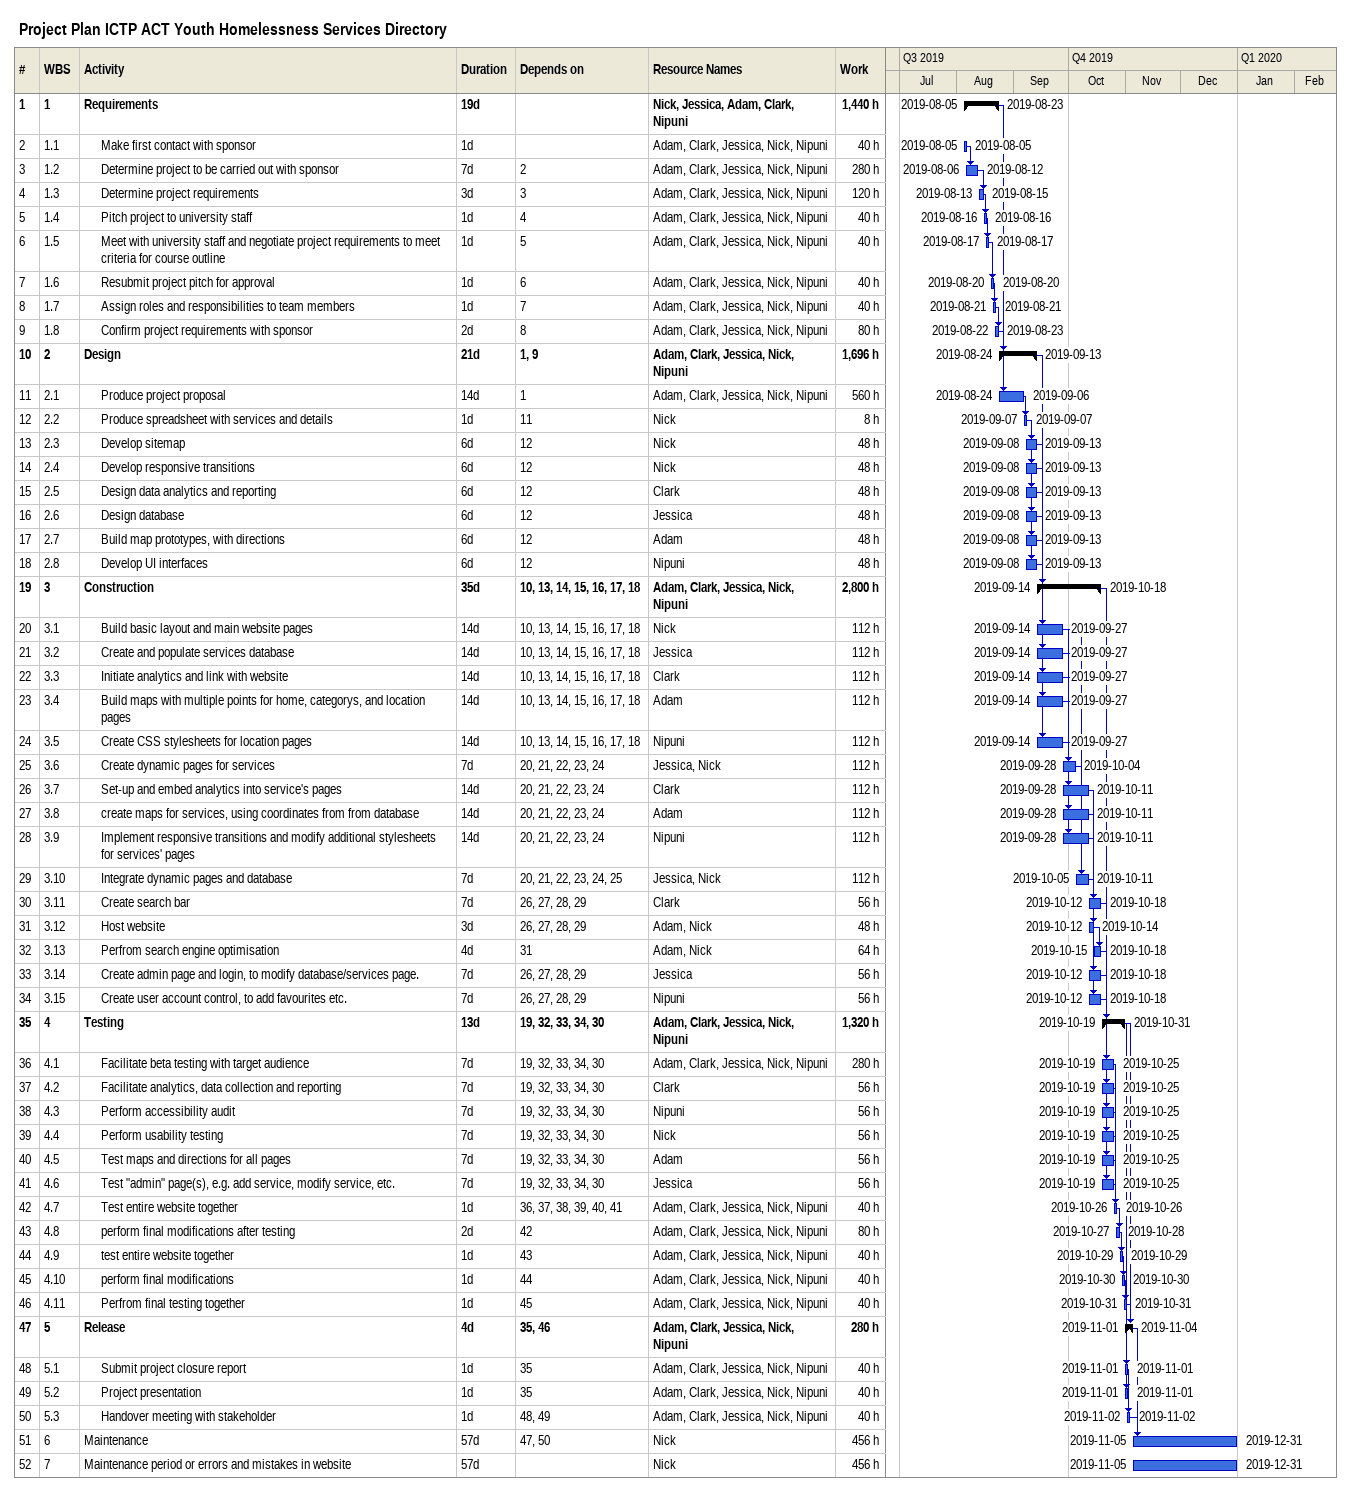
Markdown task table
Project Plan ICTP ACT Youth Homelessness Services Directory

| ID | WBS | Task | Duration | Start | Finish | Predecessors | Resources | Work (h) |
|---|---|---|---|---|---|---|---|---|
| 1 | 1 | **Requirements** | 19d | 2019-08-05 | 2019-08-23 |  | Nick, Jessica, Adam, Clark, Nipuni | 1440 |
| 2 | 1.1 | Make first contact with sponsor | 1d | 2019-08-05 | 2019-08-05 |  | Adam, Clark, Jessica, Nick, Nipuni | 40 |
| 3 | 1.2 | Determine project to be carried out with sponsor | 7d | 2019-08-06 | 2019-08-12 | 2 | Adam, Clark, Jessica, Nick, Nipuni | 280 |
| 4 | 1.3 | Determine project requirements | 3d | 2019-08-13 | 2019-08-15 | 3 | Adam, Clark, Jessica, Nick, Nipuni | 120 |
| 5 | 1.4 | Pitch project to university staff | 1d | 2019-08-16 | 2019-08-16 | 4 | Adam, Clark, Jessica, Nick, Nipuni | 40 |
| 6 | 1.5 | Meet with university staff and negotiate project requirements to meet criteria for course outline | 1d | 2019-08-17 | 2019-08-17 | 5 | Adam, Clark, Jessica, Nick, Nipuni | 40 |
| 7 | 1.6 | Resubmit project pitch for approval | 1d | 2019-08-20 | 2019-08-20 | 6 | Adam, Clark, Jessica, Nick, Nipuni | 40 |
| 8 | 1.7 | Assign roles and responsibilities to team members | 1d | 2019-08-21 | 2019-08-21 | 7 | Adam, Clark, Jessica, Nick, Nipuni | 40 |
| 9 | 1.8 | Confirm project requirements with sponsor | 2d | 2019-08-22 | 2019-08-23 | 8 | Adam, Clark, Jessica, Nick, Nipuni | 80 |
| 10 | 2 | **Design** | 21d | 2019-08-24 | 2019-09-13 | 1, 9 | Adam, Clark, Jessica, Nick, Nipuni | 1696 |
| 11 | 2.1 | Produce project proposal | 14d | 2019-08-24 | 2019-09-06 | 1 | Adam, Clark, Jessica, Nick, Nipuni | 560 |
| 12 | 2.2 | Produce spreadsheet with services and details | 1d | 2019-09-07 | 2019-09-07 | 11 | Nick | 8 |
| 13 | 2.3 | Develop sitemap | 6d | 2019-09-08 | 2019-09-13 | 12 | Nick | 48 |
| 14 | 2.4 | Develop responsive transitions | 6d | 2019-09-08 | 2019-09-13 | 12 | Nick | 48 |
| 15 | 2.5 | Design data analytics and reporting | 6d | 2019-09-08 | 2019-09-13 | 12 | Clark | 48 |
| 16 | 2.6 | Design database | 6d | 2019-09-08 | 2019-09-13 | 12 | Jessica | 48 |
| 17 | 2.7 | Build map prototypes, with directions | 6d | 2019-09-08 | 2019-09-13 | 12 | Adam | 48 |
| 18 | 2.8 | Develop UI interfaces | 6d | 2019-09-08 | 2019-09-13 | 12 | Nipuni | 48 |
| 19 | 3 | **Construction** | 35d | 2019-09-14 | 2019-10-18 | 10, 13, 14, 15, 16, 17, 18 | Adam, Clark, Jessica, Nick, Nipuni | 2800 |
| 20 | 3.1 | Build basic layout and main website pages | 14d | 2019-09-14 | 2019-09-27 | 10, 13, 14, 15, 16, 17, 18 | Nick | 112 |
| 21 | 3.2 | Create and populate services database | 14d | 2019-09-14 | 2019-09-27 | 10, 13, 14, 15, 16, 17, 18 | Jessica | 112 |
| 22 | 3.3 | Initiate analytics and link with website | 14d | 2019-09-14 | 2019-09-27 | 10, 13, 14, 15, 16, 17, 18 | Clark | 112 |
| 23 | 3.4 | Build maps with multiple points for home, categorys, and location pages | 14d | 2019-09-14 | 2019-09-27 | 10, 13, 14, 15, 16, 17, 18 | Adam | 112 |
| 24 | 3.5 | Create CSS stylesheets for location pages | 14d | 2019-09-14 | 2019-09-27 | 10, 13, 14, 15, 16, 17, 18 | Nipuni | 112 |
| 25 | 3.6 | Create dynamic pages for services | 7d | 2019-09-28 | 2019-10-04 | 20, 21, 22, 23, 24 | Jessica, Nick | 112 |
| 26 | 3.7 | Set-up and embed analytics into service's pages | 14d | 2019-09-28 | 2019-10-11 | 20, 21, 22, 23, 24 | Clark | 112 |
| 27 | 3.8 | create maps for services, using coordinates from from database | 14d | 2019-09-28 | 2019-10-11 | 20, 21, 22, 23, 24 | Adam | 112 |
| 28 | 3.9 | Implement responsive transitions and modify additional stylesheets for services' pages | 14d | 2019-09-28 | 2019-10-11 | 20, 21, 22, 23, 24 | Nipuni | 112 |
| 29 | 3.10 | Integrate dynamic pages and database | 7d | 2019-10-05 | 2019-10-11 | 20, 21, 22, 23, 24, 25 | Jessica, Nick | 112 |
| 30 | 3.11 | Create search bar | 7d | 2019-10-12 | 2019-10-18 | 26, 27, 28, 29 | Clark | 56 |
| 31 | 3.12 | Host website | 3d | 2019-10-12 | 2019-10-14 | 26, 27, 28, 29 | Adam, Nick | 48 |
| 32 | 3.13 | Perfrom search engine optimisation | 4d | 2019-10-15 | 2019-10-18 | 31 | Adam, Nick | 64 |
| 33 | 3.14 | Create admin page and login, to modify database/services page. | 7d | 2019-10-12 | 2019-10-18 | 26, 27, 28, 29 | Jessica | 56 |
| 34 | 3.15 | Create user account control, to add favourites etc. | 7d | 2019-10-12 | 2019-10-18 | 26, 27, 28, 29 | Nipuni | 56 |
| 35 | 4 | **Testing** | 13d | 2019-10-19 | 2019-10-31 | 19, 32, 33, 34, 30 | Adam, Clark, Jessica, Nick, Nipuni | 1320 |
| 36 | 4.1 | Facilitate beta testing with target audience | 7d | 2019-10-19 | 2019-10-25 | 19, 32, 33, 34, 30 | Adam, Clark, Jessica, Nick, Nipuni | 280 |
| 37 | 4.2 | Facilitate analytics, data collection and reporting | 7d | 2019-10-19 | 2019-10-25 | 19, 32, 33, 34, 30 | Clark | 56 |
| 38 | 4.3 | Perform accessibility audit | 7d | 2019-10-19 | 2019-10-25 | 19, 32, 33, 34, 30 | Nipuni | 56 |
| 39 | 4.4 | Perform usability testing | 7d | 2019-10-19 | 2019-10-25 | 19, 32, 33, 34, 30 | Nick | 56 |
| 40 | 4.5 | Test maps and directions for all pages | 7d | 2019-10-19 | 2019-10-25 | 19, 32, 33, 34, 30 | Adam | 56 |
| 41 | 4.6 | Test "admin" page(s), e.g. add service, modify service, etc. | 7d | 2019-10-19 | 2019-10-25 | 19, 32, 33, 34, 30 | Jessica | 56 |
| 42 | 4.7 | Test entire website together | 1d | 2019-10-26 | 2019-10-26 | 36, 37, 38, 39, 40, 41 | Adam, Clark, Jessica, Nick, Nipuni | 40 |
| 43 | 4.8 | perform final modifications after testing | 2d | 2019-10-27 | 2019-10-28 | 42 | Adam, Clark, Jessica, Nick, Nipuni | 80 |
| 44 | 4.9 | test entire website together | 1d | 2019-10-29 | 2019-10-29 | 43 | Adam, Clark, Jessica, Nick, Nipuni | 40 |
| 45 | 4.10 | perform final modifications | 1d | 2019-10-30 | 2019-10-30 | 44 | Adam, Clark, Jessica, Nick, Nipuni | 40 |
| 46 | 4.11 | Perfrom final testing together | 1d | 2019-10-31 | 2019-10-31 | 45 | Adam, Clark, Jessica, Nick, Nipuni | 40 |
| 47 | 5 | **Release** | 4d | 2019-11-01 | 2019-11-04 | 35, 46 | Adam, Clark, Jessica, Nick, Nipuni | 280 |
| 48 | 5.1 | Submit project closure report | 1d | 2019-11-01 | 2019-11-01 | 35 | Adam, Clark, Jessica, Nick, Nipuni | 40 |
| 49 | 5.2 | Project presentation | 1d | 2019-11-01 | 2019-11-01 | 35 | Adam, Clark, Jessica, Nick, Nipuni | 40 |
| 50 | 5.3 | Handover meeting with stakeholder | 1d | 2019-11-02 | 2019-11-02 | 48, 49 | Adam, Clark, Jessica, Nick, Nipuni | 40 |
| 51 | 6 | Maintenance | 57d | 2019-11-05 | 2019-12-31 | 47, 50 | Nick | 456 |
| 52 | 7 | Maintenance period or errors and mistakes in website | 57d | 2019-11-05 | 2019-12-31 |  | Nick | 456 |
